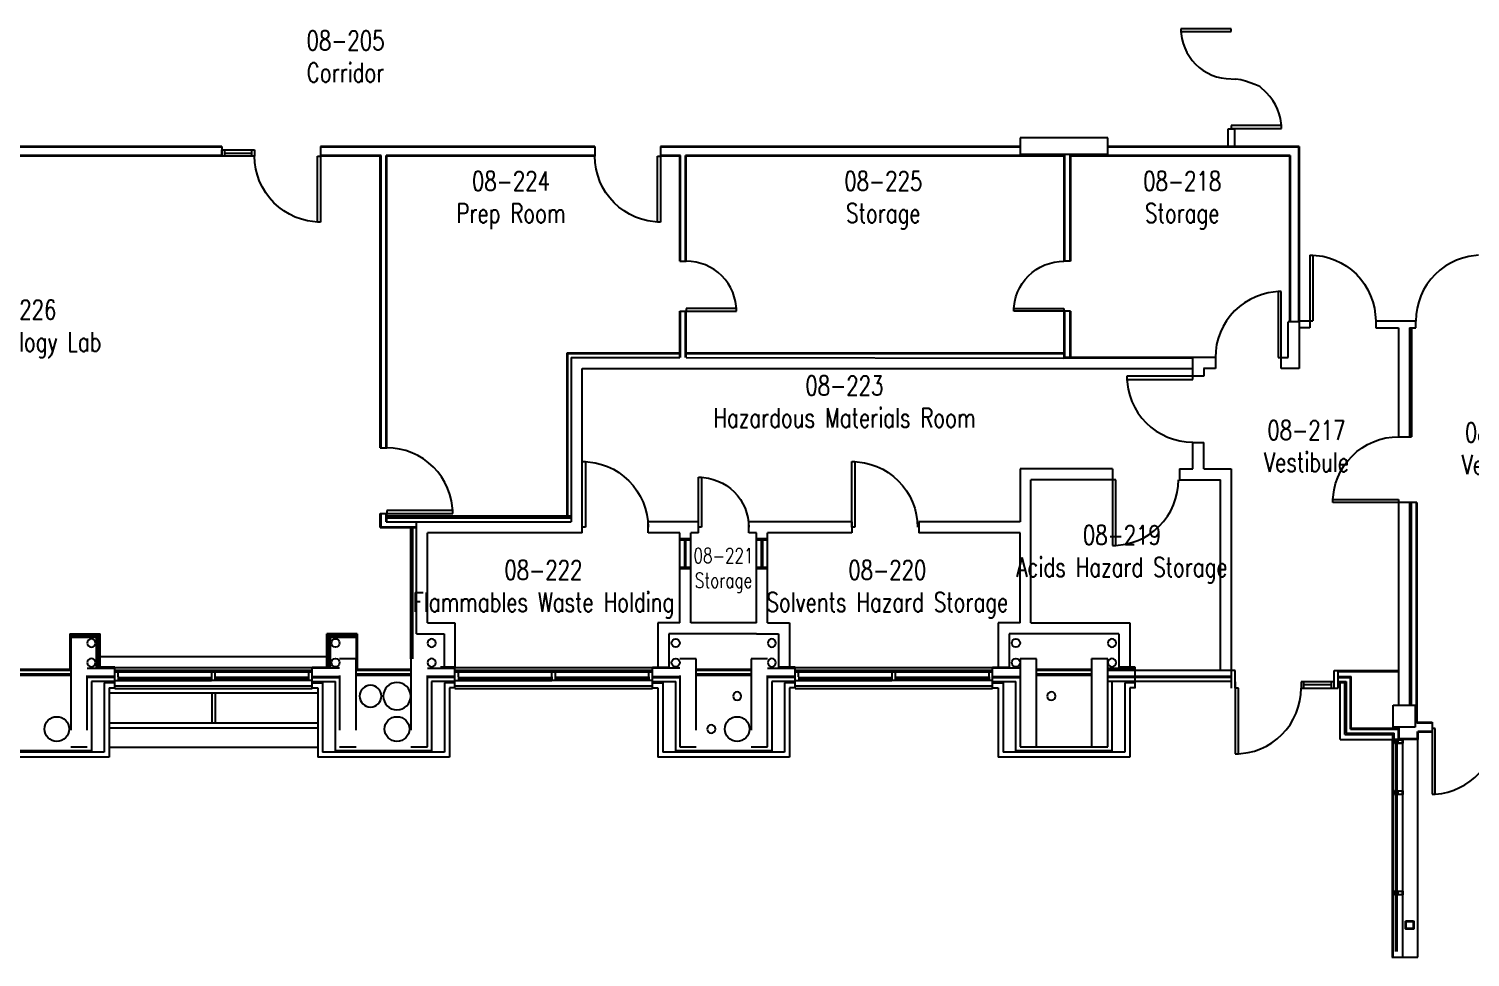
# Model space of a CAD drawing. Extents: x 11182 to 734459, y -1391328 to 152085.
# Drawn here: x 294183 to 320452, y -846650 to -829720 of the extents above; entities that cross this region are included whole.
import ezdxf
from ezdxf.enums import TextEntityAlignment as Align

# ---------------------------------------------------------------- set-up
doc = ezdxf.new("R2010")
doc.units = 0
doc.header["$LTSCALE"] = 500
doc.header["$MEASUREMENT"] = 0
doc.layers.get('0').update_dxf_attribs({"linetype": 'CONTINUOUS'})
for name, color, linetype in [('0_room_data', 7, 'CONTINUOUS'), ('1_Wall_Exist', 251, 'CONTINUOUS'), ('3_Text', 7, 'CONTINUOUS')]:
    doc.layers.add(name, color=color, linetype=linetype)
doc.styles.add('1_200', font='simplex.shx', dxfattribs={"width": 0.75, "height": 460})

# ---------------------------------------------------------------- blocks, each defined once
blk = doc.blocks.new('room_data')
at = {"layer": '3_Text', "style": '1_200', "width": 0.75}
for tag, p in [('ROOMNUM', (0, 0)), ('ROOMUSE', (0, -575))]:
    blk.add_attdef(tag, text='', height=345, dxfattribs=at).set_placement(p, align=Align.MIDDLE_CENTER)
blk = doc.blocks.new('WIN-MULLION')
at = {"color": 0, "linetype": 'Continuous'}
for p, q in [((0, 63.3), (0, 0)), ((96.2, 63.3), (0, 63.3)), ((0, 0), (96.2, 0)), ((2.5, 60.8), (88.6, 60.8)), ((2.5, 55.7), (2.5, 60.8)), ((5, 55.7), (2.5, 55.7)), ((2.5, 50.7), (5, 50.7)), ((2.5, 15.2), (2.5, 50.7)), ((5, 15.2), (2.5, 15.2)), ((2.5, 10.1), (5, 10.1)), ((2.5, 2.5), (2.5, 10.1)), ((88.6, 2.5), (2.5, 2.5)), ((5, 50.7), (5, 55.7)), ((5, 10.1), (5, 15.2)), ((88.6, 65.9), (101.3, 68.4)), ((88.6, 65.9), (88.6, 65.9)), ((91.2, 65.9), (88.6, 65.9)), ((88.6, 60.8), (88.6, 55.7)), ((88.6, 55.7), (91.2, 55.7)), ((88.6, 40.5), (88.6, 38)), ((91.2, 40.5), (88.6, 40.5)), ((88.6, 38), (93.7, 38)), ((88.6, 27.9), (88.6, 25.3)), ((93.7, 27.9), (88.6, 27.9)), ((88.6, 25.3), (91.2, 25.3)), ((88.6, 10.1), (88.6, 2.5)), ((91.2, 10.1), (88.6, 10.1)), ((91.2, 63.3), (93.7, 63.3)), ((91.2, 58.3), (91.2, 63.3)), ((93.7, 58.3), (91.2, 58.3)), ((91.2, 55.7), (91.2, 40.5)), ((91.2, 25.3), (91.2, 10.1)), ((91.2, 7.6), (93.7, 7.6)), ((91.2, 2.5), (91.2, 7.6)), ((91.2, 5.1), (93.7, 2.5)), ((91.2, 5.1), (91.2, 5.1)), ((96.2, 5.1), (91.2, 5.1)), ((93.7, 2.5), (91.2, 2.5)), ((93.7, 63.3), (93.7, 60.8)), ((93.7, 60.8), (96.2, 60.8)), ((93.7, 58.3), (93.7, 58.3)), ((96.2, 58.3), (93.7, 58.3)), ((93.7, 38), (93.7, 27.9)), ((93.7, 10.1), (96.2, 5.1)), ((96.2, 10.1), (93.7, 10.1)), ((93.7, 7.6), (96.2, 7.6)), ((93.7, 7.6), (93.7, 7.6)), ((93.7, 5.1), (93.7, 2.5)), ((96.2, 5.1), (93.7, 5.1)), ((93.7, 5.1), (93.7, 5.1)), ((93.7, 2.5), (93.7, 5.1)), ((96.2, 60.8), (96.2, 63.3)), ((96.2, 40.5), (96.2, 58.3)), ((101.3, 53.2), (96.2, 53.2)), ((96.2, 40.5), (96.2, 40.5)), ((96.2, 40.5), (96.2, 40.5)), ((126.6, 40.5), (96.2, 40.5)), ((96.2, 38), (96.2, 27.9)), ((98.8, 38), (96.2, 38)), ((96.2, 27.9), (98.8, 27.9)), ((96.2, 25.3), (126.6, 25.3)), ((96.2, 25.3), (96.2, 25.3)), ((96.2, 25.3), (96.2, 25.3)), ((96.2, 7.6), (96.2, 25.3)), ((96.2, 25.3), (96.2, 22.8)), ((96.2, 25.3), (96.2, 25.3)), ((96.2, 22.8), (96.2, 25.3)), ((96.2, 5.1), (96.2, 10.1)), ((101.3, 10.1), (96.2, 10.1)), ((96.2, 0), (96.2, 5.1)), ((98.8, 50.7), (126.6, 50.7)), ((98.8, 40.5), (98.8, 50.7)), ((108.9, 40.5), (98.8, 40.5)), ((98.8, 38), (98.8, 38)), ((111.4, 38), (98.8, 38)), ((98.8, 27.9), (111.4, 27.9)), ((98.8, 27.9), (98.8, 27.9)), ((98.8, 22.8), (98.8, 12.6)), ((98.8, 12.6), (126.6, 12.6)), ((101.3, 53.2), (101.3, 73.5)), ((108.9, 53.2), (101.3, 53.2)), ((101.3, 10.1), (101.3, -10.2)), ((108.9, 10.1), (101.3, 10.1)), ((106.4, 32.9), (111.4, 38)), ((111.4, 27.9), (106.4, 32.9)), ((108.9, 73.5), (108.9, 53.2)), ((121.6, 58.3), (108.9, 58.3)), ((108.9, 53.2), (119, 53.2)), ((108.9, 43.1), (108.9, 40.5)), ((116.5, 43.1), (108.9, 43.1)), ((108.9, 32.9), (116.5, 35.5)), ((108.9, 32.9), (108.9, 32.9)), ((116.5, 30.4), (108.9, 32.9)), ((108.9, 20.2), (108.9, 22.8)), ((116.5, 20.2), (108.9, 20.2)), ((108.9, 10.1), (119, 10.1)), ((108.9, -10.2), (108.9, 10.1)), ((121.6, 5), (108.9, 5)), ((116.5, 40.5), (116.5, 43.1)), ((126.6, 40.5), (116.5, 40.5)), ((116.5, 35.5), (126.6, 35.5)), ((126.6, 30.4), (116.5, 30.4)), ((116.5, 22.8), (116.5, 20.2)), ((119, 53.2), (121.6, 73.5)), ((126.6, 53.2), (119, 53.2)), ((119, 10.1), (121.6, -10.2)), ((126.6, 73.5), (126.6, 53.2)), ((139.3, 65.9), (126.6, 68.4)), ((126.6, 53.2), (131.7, 53.2)), ((126.6, 50.7), (126.6, 40.5)), ((126.6, 35.5), (126.6, 40.5)), ((126.6, 40.5), (126.6, 25.3)), ((134.2, 40.5), (126.6, 40.5)), ((126.6, 25.3), (126.6, 30.4)), ((126.6, 25.3), (131.7, 25.3)), ((126.6, -10.2), (126.6, 10.1)), ((139.3, 65.9), (131.7, 63.3)), ((131.7, 63.3), (131.7, 60.8)), ((131.7, 60.8), (134.2, 60.8)), ((131.7, 25.3), (134.2, 40.5)), ((131.7, 5.1), (131.7, 0)), ((134.2, 5.1), (131.7, 5.1)), ((131.7, 0), (139.3, 0)), ((134.2, 63.3), (136.8, 63.3)), ((134.2, 60.8), (134.2, 63.3)), ((134.2, 58.3), (134.2, 7.6)), ((134.2, 58.3), (134.2, 58.3)), ((134.2, 58.3), (134.2, 58.3)), ((136.8, 58.3), (134.2, 58.3)), ((134.2, 55.7), (139.3, 55.7)), ((134.2, 40.5), (134.2, 55.7)), ((136.8, 40.5), (134.2, 40.5)), ((134.2, 25.3), (136.8, 25.3)), ((134.2, 10.1), (134.2, 25.3)), ((139.3, 10.1), (134.2, 10.1)), ((134.2, 7.6), (134.2, 7.6)), ((134.2, 7.6), (136.8, 7.6)), ((134.2, 7.6), (134.2, 7.6)), ((134.2, 2.5), (134.2, 5.1)), ((136.8, 2.5), (134.2, 2.5)), ((136.8, 65.9), (139.3, 65.9)), ((136.8, 63.3), (136.8, 58.3)), ((136.8, 40.5), (136.8, 38)), ((136.8, 25.3), (136.8, 40.5)), ((136.8, 25.3), (136.8, 40.5)), ((141.8, 38), (136.8, 38)), ((136.8, 38), (136.8, 25.3)), ((136.8, 35.5), (141.8, 35.5)), ((136.8, 30.4), (141.8, 30.4)), ((136.8, 27.9), (141.8, 27.9)), ((136.8, 25.3), (136.8, 25.3)), ((136.8, 7.6), (136.8, 2.5)), ((136.8, 0), (139.3, 0)), ((139.3, 65.9), (139.3, 65.9)), ((139.3, 63.3), (139.3, 65.9)), ((139.3, 65.9), (152, 65.9)), ((139.3, 63.3), (139.3, 65.9)), ((139.3, 58.3), (141.8, 58.3)), ((139.3, 55.7), (139.3, 58.3)), ((139.3, 7.6), (139.3, 10.1)), ((141.8, 7.6), (139.3, 7.6)), ((139.3, 0), (139.3, 2.5)), ((139.3, 0), (139.3, 2.5)), ((139.3, 0), (139.3, 0)), ((152, 0), (139.3, 0)), ((146.9, 58.3), (141.8, 63.3)), ((141.8, 63.3), (141.8, 63.3)), ((152, 63.3), (141.8, 63.3)), ((141.8, 58.3), (146.9, 58.3)), ((141.8, 27.9), (141.8, 38)), ((146.9, 7.6), (141.8, 7.6)), ((141.8, 2.5), (146.9, 7.6)), ((141.8, 2.5), (152, 2.5)), ((141.8, 2.5), (141.8, 2.5)), ((146.9, 58.3), (146.9, 58.3)), ((146.9, 7.6), (146.9, 7.6)), ((152, 65.9), (152, 0)), ((152, 2.5), (152, 63.3)), ((88.6, -2.6), (101.3, -5.1)), ((139.3, -2.6), (126.6, -5.1))]:
    blk.add_line(p, q, dxfattribs=at)
at = {"color": 0, "linetype": 'Continuous', "extrusion": (0, 0, -1)}
for centre, radius, start, end in [((-140.6, 3.8), 1.84, 315, 227.29061), ((-140.6, 3.8), 1.84, 315, 227.29061), ((-140.6, 62.1), 1.7, 135, 42.70939), ((-140.6, 62.1), 1.7, 135, 42.70939)]:
    blk.add_arc(centre, radius, start, end, dxfattribs=at)

msp = doc.modelspace()

# ---------------------------------------------------------------- linework, layer by layer
at = {"layer": '1_Wall_Exist'}
for p, q in [((315181, -829720), (315180, -829771)), ((315180, -829771), (315198, -829899)), ((315180, -829771), (316095, -829771)), ((316095, -829720), (315181, -829720)), ((316095, -829771), (316095, -829720)), ((315198, -829899), (315220, -829986)), ((315220, -829986), (315250, -830070)), ((315250, -830070), (315289, -830152)), ((315289, -830152), (315335, -830228)), ((315335, -830228), (315388, -830300)), ((315388, -830300), (315448, -830366)), ((315448, -830366), (315515, -830427)), ((315515, -830427), (315587, -830480)), ((315587, -830480), (315664, -830526)), ((315664, -830526), (315745, -830565)), ((315745, -830565), (315830, -830595)), ((315830, -830595), (315917, -830616)), ((315917, -830616), (316006, -830629)), ((316006, -830629), (316184, -830639)), ((316273, -830652), (316184, -830639)), ((316360, -830674), (316273, -830652)), ((316529, -830734), (316360, -830674)), ((316616, -830775), (316529, -830734)), ((316743, -830890), (316616, -830775)), ((316803, -830957), (316743, -830890)), ((316856, -831029), (316803, -830957)), ((316903, -831105), (316856, -831029)), ((316941, -831186), (316903, -831105)), ((316971, -831271), (316941, -831186)), ((316993, -831358), (316971, -831271)), ((317011, -831486), (316993, -831358)), ((316156, -831553), (316033, -831553)), ((316033, -831553), (316033, -831866)), ((316096, -831486), (316096, -831536)), ((317011, -831486), (316096, -831486)), ((316096, -831536), (317011, -831536)), ((316156, -831553), (316156, -831866)), ((317011, -831536), (317011, -831486)), ((297698, -831866), (292748, -831866)), ((297698, -831879), (292748, -831879)), ((297698, -831866), (297698, -832044)), ((297698, -831930), (297748, -831930)), ((297698, -832044), (297698, -831930)), ((297748, -831930), (297748, -832044)), ((297748, -831930), (298248, -831930)), ((298248, -831930), (298298, -831930)), ((298248, -832044), (298248, -831930)), ((298298, -831930), (298298, -832044)), ((304498, -831866), (299498, -831866)), ((299498, -831866), (299498, -832044)), ((304498, -831879), (299498, -831879)), ((299498, -831930), (299498, -832044)), ((304498, -831866), (304498, -832044)), ((312248, -831866), (305698, -831866)), ((305698, -831866), (305698, -832044)), ((312248, -831879), (305698, -831879)), ((313848, -831709), (312248, -831709)), ((312248, -831709), (312248, -832009)), ((313848, -832009), (313848, -831709)), ((317335, -831866), (313848, -831866)), ((317322, -831879), (313848, -831879)), ((317322, -831879), (317322, -835066)), ((317335, -831866), (317335, -835913)), ((297698, -832044), (291503, -832044)), ((297698, -832031), (292748, -832031)), ((297748, -832044), (297698, -832044)), ((297748, -831987), (298248, -831987)), ((298248, -832044), (297748, -832044)), ((298298, -832044), (298248, -832044)), ((298305, -832161), (298298, -832044)), ((298322, -832278), (298305, -832161)), ((299442, -832044), (299498, -832044)), ((299442, -833244), (299442, -832044)), ((300602, -832031), (299498, -832031)), ((300589, -832044), (299498, -832044)), ((299498, -832044), (299498, -833244)), ((300589, -837359), (300589, -832044)), ((300602, -837359), (300602, -832031)), ((304498, -832031), (300694, -832031)), ((300694, -837359), (300694, -832031)), ((304498, -832044), (300707, -832044)), ((300707, -837359), (300707, -832044)), ((304505, -832161), (304498, -832044)), ((304522, -832278), (304505, -832161)), ((305642, -832044), (305698, -832044)), ((305642, -833244), (305642, -832044)), ((306061, -832031), (305698, -832031)), ((306048, -832044), (305698, -832044)), ((305698, -832044), (305698, -833244)), ((306048, -833957), (306048, -832044)), ((306061, -833957), (306061, -832031)), ((313048, -832031), (306153, -832031)), ((306153, -833957), (306153, -832031)), ((313048, -832044), (306166, -832044)), ((306166, -833957), (306166, -832044)), ((312248, -832009), (313848, -832009)), ((313048, -832009), (313048, -833957)), ((313061, -832009), (313061, -833957)), ((313153, -832009), (313153, -833957)), ((313166, -832009), (313166, -833957)), ((317170, -832031), (313166, -832031)), ((317157, -832044), (313166, -832044)), ((317157, -832044), (317157, -835066)), ((317170, -832031), (317170, -835066)), ((298351, -832392), (298322, -832278)), ((298390, -832503), (298351, -832392)), ((304551, -832392), (304522, -832278)), ((304590, -832503), (304551, -832392)), ((298441, -832610), (298390, -832503)), ((298501, -832711), (298441, -832610)), ((298571, -832805), (298501, -832711)), ((304641, -832610), (304590, -832503)), ((304701, -832711), (304641, -832610)), ((304771, -832805), (304701, -832711)), ((298650, -832893), (298571, -832805)), ((298738, -832972), (298650, -832893)), ((298832, -833042), (298738, -832972)), ((304850, -832893), (304771, -832805)), ((304938, -832972), (304850, -832893)), ((305032, -833042), (304938, -832972)), ((298932, -833102), (298832, -833042)), ((299039, -833153), (298932, -833102)), ((299150, -833192), (299039, -833153)), ((299264, -833221), (299150, -833192)), ((299442, -833244), (299264, -833221)), ((299498, -833244), (299442, -833244)), ((305132, -833102), (305032, -833042)), ((305239, -833153), (305132, -833102)), ((305350, -833192), (305239, -833153)), ((305464, -833221), (305350, -833192)), ((305642, -833244), (305464, -833221)), ((305698, -833244), (305642, -833244)), ((306048, -833957), (306166, -833957)), ((306256, -833962), (306166, -833957)), ((306345, -833975), (306256, -833962)), ((306432, -833997), (306345, -833975)), ((306516, -834027), (306432, -833997)), ((306597, -834066), (306516, -834027)), ((312617, -834066), (312699, -834027)), ((312699, -834027), (312783, -833997)), ((312783, -833997), (312870, -833975)), ((312870, -833975), (312959, -833962)), ((312959, -833962), (313048, -833957)), ((313166, -833957), (313048, -833957)), ((317530, -833846), (317530, -835173)), ((317530, -833846), (317586, -833846)), ((317586, -833846), (317764, -833869)), ((317586, -833846), (317586, -835046)), ((317764, -833869), (317878, -833898)), ((317878, -833898), (317989, -833937)), ((317989, -833937), (318096, -833988)), ((318096, -833988), (318196, -834048)), ((318196, -834048), (318291, -834118)), ((306674, -834112), (306597, -834066)), ((306746, -834165), (306674, -834112)), ((306813, -834225), (306746, -834165)), ((306873, -834292), (306813, -834225)), ((306926, -834364), (306873, -834292)), ((312288, -834364), (312342, -834292)), ((312342, -834292), (312402, -834225)), ((312402, -834225), (312469, -834165)), ((312469, -834165), (312541, -834112)), ((312541, -834112), (312617, -834066)), ((318291, -834118), (318378, -834197)), ((318378, -834197), (318457, -834285)), ((318457, -834285), (318527, -834379)), ((306973, -834440), (306926, -834364)), ((307011, -834521), (306973, -834440)), ((307041, -834606), (307011, -834521)), ((312174, -834606), (312204, -834521)), ((312204, -834521), (312242, -834440)), ((312242, -834440), (312288, -834364)), ((316659, -834565), (316548, -834605)), ((316773, -834536), (316659, -834565)), ((316951, -834513), (316773, -834536)), ((317008, -834513), (316951, -834513)), ((316951, -834513), (316951, -835713)), ((317008, -835713), (317008, -834513)), ((318527, -834379), (318588, -834480)), ((318588, -834480), (318638, -834587)), ((306166, -834821), (306166, -834871)), ((307081, -834821), (306166, -834821)), ((307063, -834693), (307041, -834606)), ((307081, -834821), (307063, -834693)), ((307081, -834871), (307081, -834821)), ((312134, -834821), (312152, -834693)), ((312134, -834871), (312134, -834821)), ((312134, -834821), (313048, -834821)), ((312152, -834693), (312174, -834606)), ((313048, -834821), (313048, -834871)), ((316247, -834785), (316159, -834864)), ((316341, -834715), (316247, -834785)), ((316441, -834655), (316341, -834715)), ((316548, -834605), (316441, -834655)), ((318638, -834587), (318678, -834698)), ((318678, -834698), (318706, -834812)), ((318706, -834812), (318723, -834929)), ((306048, -835713), (306048, -834871)), ((306048, -834871), (306166, -834871)), ((306061, -835713), (306061, -834871)), ((306153, -835713), (306153, -834871)), ((306166, -835713), (306166, -834871)), ((306166, -834871), (307081, -834871)), ((313048, -834871), (312134, -834871)), ((313048, -834871), (313048, -835726)), ((313166, -834871), (313048, -834871)), ((313061, -834871), (313061, -835713)), ((313153, -834871), (313153, -835713)), ((313166, -834871), (313166, -835713)), ((316010, -835046), (315950, -835147)), ((316080, -834952), (316010, -835046)), ((316159, -834864), (316080, -834952)), ((317135, -835713), (317135, -835066)), ((317335, -835066), (317135, -835066)), ((317135, -835066), (317135, -835066)), ((317335, -835046), (317586, -835046)), ((318723, -834929), (318730, -835046)), ((319462, -835049), (318733, -835049)), ((318733, -835049), (318733, -835176)), ((319462, -835176), (319462, -835049)), ((315899, -835254), (315860, -835365)), ((315950, -835147), (315899, -835254)), ((317530, -835173), (317335, -835173)), ((318733, -835176), (319148, -835176)), ((319148, -835176), (319148, -837159)), ((319348, -835176), (319462, -835176)), ((319348, -835176), (319348, -837159)), ((319386, -835176), (319386, -837159)), ((315814, -835596), (315808, -835713)), ((315831, -835479), (315814, -835596)), ((315860, -835365), (315831, -835479)), ((303988, -835636), (303988, -838609)), ((306048, -835636), (303988, -835636)), ((304001, -835649), (304001, -838609)), ((306048, -835649), (304001, -835649)), ((304065, -835713), (304065, -838711)), ((304065, -835713), (306048, -835713)), ((313048, -835636), (306166, -835636)), ((313048, -835649), (306166, -835649)), ((306166, -835713), (313048, -835726)), ((315396, -835726), (313048, -835726)), ((315808, -835713), (313061, -835713)), ((315396, -836114), (315396, -835713)), ((315808, -835713), (315808, -835913)), ((316951, -835713), (317135, -835713)), ((317008, -835913), (317008, -835711)), ((304270, -838911), (304270, -835913)), ((304270, -835913), (315396, -835913)), ((314195, -836057), (314195, -836114)), ((315596, -836057), (314195, -836057)), ((314195, -836114), (314219, -836292)), ((314195, -836114), (315396, -836114)), ((315808, -835913), (315594, -835913)), ((315596, -835913), (315596, -836057)), ((317335, -835913), (317008, -835913)), ((314219, -836292), (314247, -836406)), ((314247, -836406), (314287, -836517)), ((314287, -836517), (314338, -836624)), ((314338, -836624), (314398, -836724)), ((314398, -836724), (314468, -836818)), ((314468, -836818), (314547, -836906)), ((314547, -836906), (314635, -836985)), ((314635, -836985), (314729, -837055)), ((314729, -837055), (314830, -837115)), ((314830, -837115), (314937, -837166)), ((314937, -837166), (315048, -837205)), ((318800, -837211), (318915, -837182)), ((318915, -837182), (319031, -837165)), ((319031, -837165), (319148, -837159)), ((319148, -837159), (319386, -837159)), ((319348, -837150), (319339, -837159)), ((300589, -837359), (300707, -837359)), ((300825, -837365), (300707, -837359)), ((300941, -837383), (300825, -837365)), ((301055, -837411), (300941, -837383)), ((301166, -837451), (301055, -837411)), ((301273, -837501), (301166, -837451)), ((315048, -837205), (315162, -837234)), ((315162, -837234), (315278, -837251)), ((315278, -837251), (315396, -837257)), ((315396, -837742), (315396, -837264)), ((315396, -837264), (315596, -837264)), ((315596, -837742), (315596, -837264)), ((318300, -837511), (318387, -837431)), ((318387, -837431), (318482, -837362)), ((318482, -837362), (318583, -837301)), ((318583, -837301), (318690, -837251)), ((318690, -837251), (318800, -837211)), ((301374, -837562), (301273, -837501)), ((301469, -837632), (301374, -837562)), ((301556, -837711), (301469, -837632)), ((301635, -837798), (301556, -837711)), ((304270, -837611), (304326, -837611)), ((304270, -838811), (304270, -837611)), ((304326, -837611), (304504, -837634)), ((304326, -837611), (304326, -838811)), ((304504, -837634), (304618, -837663)), ((304618, -837663), (304729, -837703)), ((304729, -837703), (304836, -837753)), ((309180, -837611), (309237, -837611)), ((309180, -838811), (309180, -837611)), ((309237, -837611), (309415, -837634)), ((309237, -837611), (309237, -838811)), ((309415, -837634), (309529, -837663)), ((309529, -837663), (309640, -837703)), ((309640, -837703), (309747, -837753)), ((318090, -837793), (318151, -837692)), ((318151, -837692), (318221, -837598)), ((318221, -837598), (318300, -837511)), ((301705, -837893), (301635, -837798)), ((301766, -837993), (301705, -837893)), ((304836, -837753), (304936, -837813)), ((304936, -837813), (305030, -837883)), ((305030, -837883), (305118, -837962)), ((305118, -837962), (305197, -838050)), ((306391, -837897), (306442, -837897)), ((306391, -838811), (306391, -837897)), ((306442, -837897), (306570, -837914)), ((306442, -837897), (306442, -838811)), ((306570, -837914), (306657, -837936)), ((306657, -837936), (306741, -837967)), ((306741, -837967), (306823, -838005)), ((309747, -837753), (309847, -837813)), ((309847, -837813), (309941, -837883)), ((309941, -837883), (310029, -837962)), ((310029, -837962), (310108, -838050)), ((313936, -837742), (312248, -837742)), ((312248, -837742), (312248, -838711)), ((312448, -840551), (312448, -837942)), ((313993, -837942), (312448, -837942)), ((313936, -837742), (313936, -839142)), ((313993, -839142), (313993, -837942)), ((315130, -838059), (315136, -837942)), ((315156, -837742), (315155, -837942)), ((315156, -837742), (315396, -837742)), ((315156, -837942), (315896, -837942)), ((315597, -837742), (316096, -837742)), ((315896, -837942), (315896, -841423)), ((315896, -837946), (315900, -837942)), ((316096, -837742), (316096, -841747)), ((318000, -838010), (318040, -837900)), ((318040, -837900), (318090, -837793)), ((301816, -838100), (301766, -837993)), ((301856, -838211), (301816, -838100)), ((301884, -838325), (301856, -838211)), ((305197, -838050), (305267, -838144)), ((305267, -838144), (305327, -838245)), ((305327, -838245), (305378, -838352)), ((306823, -838005), (306899, -838051)), ((306899, -838051), (306971, -838104)), ((306971, -838104), (307037, -838164)), ((307037, -838164), (307098, -838231)), ((307098, -838231), (307151, -838303)), ((310108, -838050), (310178, -838144)), ((310178, -838144), (310238, -838245)), ((310238, -838245), (310289, -838352)), ((315084, -838290), (315113, -838176)), ((315113, -838176), (315130, -838059)), ((317948, -838302), (317972, -838125)), ((317972, -838125), (318000, -838010)), ((300707, -838502), (300707, -838559)), ((301908, -838502), (300707, -838502)), ((301908, -838502), (301884, -838325)), ((301908, -838559), (301908, -838502)), ((305378, -838352), (305418, -838463)), ((305418, -838463), (305446, -838577)), ((307151, -838303), (307197, -838380)), ((307197, -838380), (307236, -838461)), ((307236, -838461), (307266, -838546)), ((310289, -838352), (310328, -838463)), ((310328, -838463), (310357, -838577)), ((314934, -838609), (314994, -838508)), ((314994, -838508), (315045, -838401)), ((315045, -838401), (315084, -838290)), ((317948, -838359), (317948, -838302)), ((317948, -838302), (319148, -838302)), ((319483, -838359), (317948, -838359)), ((319148, -838302), (319148, -842053)), ((319149, -838359), (319148, -838360)), ((319348, -838359), (319348, -842053)), ((319378, -838359), (319378, -842053)), ((319470, -838359), (319470, -842381)), ((319483, -838359), (319483, -842381)), ((300589, -838816), (300589, -838559)), ((300589, -838559), (300707, -838559)), ((300602, -838803), (300602, -838559)), ((300694, -838711), (300694, -838559)), ((300694, -838711), (304065, -838711)), ((300707, -838711), (300707, -838559)), ((300707, -838559), (301908, -838559)), ((304065, -838609), (300707, -838609)), ((304065, -838622), (300707, -838622)), ((304065, -838647), (300707, -838647)), ((301248, -840751), (301248, -838711)), ((305446, -838577), (305463, -838694)), ((305463, -838694), (305470, -838811)), ((305470, -838911), (305470, -838711)), ((306391, -838711), (305470, -838711)), ((306391, -838911), (306391, -838711)), ((307266, -838546), (307287, -838633)), ((307287, -838633), (307300, -838722)), ((307300, -838722), (307305, -838811)), ((307306, -838911), (307306, -838711)), ((309181, -838711), (307306, -838711)), ((309180, -838711), (309181, -838911)), ((310357, -838577), (310374, -838694)), ((310374, -838694), (310380, -838811)), ((310406, -838711), (310406, -838911)), ((312248, -838711), (310406, -838711)), ((314785, -838790), (314864, -838703)), ((314864, -838703), (314934, -838609)), ((300589, -838816), (301248, -838816)), ((300602, -838803), (301248, -838803)), ((301146, -841211), (301146, -838816)), ((301159, -841211), (301159, -838816)), ((301184, -841211), (301184, -838816)), ((304270, -838911), (301448, -838911)), ((301448, -840551), (301448, -838911)), ((304326, -838811), (304270, -838811)), ((306048, -838911), (305470, -838911)), ((306048, -840551), (306048, -838911)), ((306248, -839019), (306048, -839019)), ((306248, -840551), (306248, -838911)), ((306391, -838911), (306248, -838911)), ((306442, -838811), (306391, -838811)), ((307448, -838911), (307306, -838911)), ((307448, -840551), (307448, -838911)), ((307648, -839019), (307448, -839019)), ((307648, -840551), (307648, -838911)), ((309181, -838911), (307648, -838911)), ((309237, -838811), (309180, -838811)), ((312248, -838911), (310406, -838911)), ((312248, -840551), (312248, -838911)), ((314396, -839050), (314503, -839000)), ((314503, -839000), (314603, -838939)), ((314603, -838939), (314697, -838870)), ((314697, -838870), (314785, -838790)), ((306248, -839044), (306048, -839044)), ((306138, -839544), (306138, -839044)), ((306158, -839106), (306138, -839106)), ((306158, -839169), (306138, -839169)), ((306158, -839231), (306138, -839231)), ((306158, -839294), (306138, -839294)), ((306148, -839544), (306148, -839044)), ((306158, -839544), (306158, -839044)), ((307648, -839044), (307448, -839044)), ((307538, -839544), (307538, -839044)), ((307558, -839106), (307538, -839106)), ((307558, -839169), (307538, -839169)), ((307558, -839231), (307538, -839231)), ((307558, -839294), (307538, -839294)), ((307548, -839544), (307548, -839044)), ((307558, -839544), (307558, -839044)), ((313936, -839142), (313993, -839142)), ((313993, -839142), (314171, -839119)), ((314171, -839119), (314285, -839090)), ((314285, -839090), (314396, -839050)), ((306248, -839544), (306048, -839544)), ((306158, -839356), (306138, -839356)), ((306158, -839419), (306138, -839419)), ((306158, -839481), (306138, -839481)), ((307648, -839544), (307448, -839544)), ((307558, -839356), (307538, -839356)), ((307558, -839419), (307538, -839419)), ((307558, -839481), (307538, -839481)), ((306248, -839569), (306048, -839569)), ((307648, -839569), (307448, -839569)), ((301448, -840551), (301950, -840551)), ((301950, -840551), (301950, -841363)), ((306048, -840551), (305648, -840551)), ((305648, -840551), (305648, -841363)), ((307448, -840551), (306248, -840551)), ((307648, -840551), (308048, -840551)), ((308048, -840551), (308048, -841363)), ((312248, -840551), (311848, -840551)), ((311848, -840551), (311848, -841363)), ((312448, -840551), (314248, -840551)), ((314248, -840551), (314248, -841363)), ((294930, -840751), (294930, -841406)), ((294930, -840751), (295481, -840751)), ((294949, -840770), (294949, -841406)), ((294949, -840770), (295462, -840770)), ((294949, -840793), (294949, -840770)), ((294990, -840770), (294949, -840770)), ((294958, -840793), (294949, -840793)), ((294949, -840815), (295440, -840815)), ((294951, -840790), (294951, -840773)), ((294987, -840773), (294951, -840773)), ((294955, -840790), (294951, -840790)), ((294955, -840785), (294955, -840790)), ((294958, -840785), (294955, -840785)), ((294958, -840785), (294958, -840793)), ((294958, -840793), (295440, -840793)), ((294980, -840785), (294980, -840793)), ((294983, -840785), (294980, -840785)), ((294980, -840793), (294990, -840793)), ((294983, -840785), (294983, -840790)), ((294983, -840790), (294987, -840790)), ((294987, -840790), (294987, -840773)), ((294990, -840793), (294990, -840770)), ((295418, -841379), (295418, -840793)), ((295421, -840793), (295421, -840770)), ((295462, -840770), (295421, -840770)), ((295430, -840793), (295421, -840793)), ((295423, -840790), (295423, -840773)), ((295459, -840773), (295423, -840773)), ((295427, -840790), (295423, -840790)), ((295427, -840785), (295427, -840790)), ((295430, -840785), (295427, -840785)), ((295430, -840785), (295430, -840793)), ((295440, -841379), (295440, -840793)), ((295440, -840793), (295462, -840793)), ((295440, -840802), (295440, -840793)), ((295447, -840802), (295440, -840802)), ((295440, -840824), (295440, -840834)), ((295447, -840824), (295440, -840824)), ((295440, -840834), (295462, -840834)), ((295442, -840799), (295442, -840795)), ((295442, -840795), (295459, -840795)), ((295447, -840799), (295442, -840799)), ((295442, -840827), (295442, -840831)), ((295447, -840827), (295442, -840827)), ((295442, -840831), (295459, -840831)), ((295447, -840802), (295447, -840799)), ((295447, -840827), (295447, -840824)), ((295452, -840785), (295452, -840793)), ((295455, -840785), (295452, -840785)), ((295455, -840785), (295455, -840790)), ((295455, -840790), (295459, -840790)), ((295459, -840790), (295459, -840773)), ((295459, -840831), (295459, -840795)), ((295462, -841379), (295462, -840770)), ((295462, -840834), (295462, -840770)), ((295481, -841379), (295481, -840751)), ((300168, -840751), (299616, -840751)), ((299616, -841379), (299616, -840751)), ((300149, -840770), (299635, -840770)), ((299635, -841379), (299635, -840770)), ((299635, -840834), (299635, -840770)), ((299677, -840770), (299635, -840770)), ((299657, -840793), (299635, -840793)), ((299635, -840815), (300149, -840815)), ((299657, -840834), (299635, -840834)), ((299674, -840773), (299638, -840773)), ((299638, -840790), (299638, -840773)), ((299642, -840790), (299638, -840790)), ((299638, -840831), (299638, -840795)), ((299655, -840795), (299638, -840795)), ((299655, -840831), (299638, -840831)), ((299642, -840785), (299642, -840790)), ((299645, -840785), (299642, -840785)), ((299645, -840785), (299645, -840793)), ((299645, -840793), (300139, -840793)), ((299650, -840799), (299655, -840799)), ((299650, -840802), (299650, -840799)), ((299650, -840802), (299657, -840802)), ((299650, -840827), (299650, -840824)), ((299650, -840824), (299657, -840824)), ((299650, -840827), (299655, -840827)), ((299655, -840799), (299655, -840795)), ((299655, -840827), (299655, -840831)), ((299657, -841379), (299657, -840793)), ((299657, -840802), (299657, -840793)), ((299657, -840824), (299657, -840834)), ((299667, -840785), (299667, -840793)), ((299670, -840785), (299667, -840785)), ((299667, -840793), (299677, -840793)), ((299670, -840785), (299670, -840790)), ((299670, -840790), (299674, -840790)), ((299674, -840790), (299674, -840773)), ((299677, -840793), (299677, -840770)), ((299679, -841379), (299679, -840793)), ((300149, -840770), (300107, -840770)), ((300107, -840793), (300107, -840770)), ((300117, -840793), (300107, -840793)), ((300146, -840773), (300110, -840773)), ((300110, -840790), (300110, -840773)), ((300114, -840790), (300110, -840790)), ((300114, -840785), (300114, -840790)), ((300117, -840785), (300114, -840785)), ((300117, -840785), (300117, -840793)), ((300139, -840785), (300139, -840793)), ((300142, -840785), (300139, -840785)), ((300139, -840793), (300149, -840793)), ((300142, -840785), (300142, -840790)), ((300142, -840790), (300146, -840790)), ((300146, -840790), (300146, -840773)), ((300149, -840770), (300149, -841406)), ((300149, -840793), (300149, -840770)), ((300168, -840751), (300168, -841406)), ((301248, -840751), (301750, -840751)), ((301750, -840751), (301750, -841363)), ((305848, -840751), (305848, -841363)), ((306248, -840751), (305848, -840751)), ((307448, -840751), (306248, -840751)), ((307448, -840751), (307848, -840751)), ((307848, -840751), (307848, -841363)), ((312048, -840751), (312048, -841363)), ((314048, -840751), (312048, -840751)), ((314048, -840751), (314048, -841363)), ((294948, -841211), (294948, -842511)), ((295248, -841379), (295748, -841379)), ((295440, -841338), (295462, -841338)), ((295440, -841347), (295440, -841338)), ((295447, -841347), (295440, -841347)), ((295447, -841369), (295440, -841369)), ((295440, -841369), (295440, -841379)), ((295440, -841379), (295462, -841379)), ((295442, -841340), (295459, -841340)), ((295442, -841345), (295442, -841340)), ((295447, -841345), (295442, -841345)), ((295447, -841372), (295442, -841372)), ((295442, -841372), (295442, -841376)), ((295442, -841376), (295459, -841376)), ((295447, -841347), (295447, -841345)), ((295447, -841372), (295447, -841369)), ((295459, -841376), (295459, -841340)), ((295462, -841379), (295462, -841338)), ((295481, -841168), (299616, -841168)), ((295748, -841363), (295481, -841363)), ((295748, -841747), (295748, -841363)), ((295748, -841365), (299348, -841365)), ((299348, -841747), (299348, -841363)), ((299616, -841366), (299348, -841366)), ((299848, -841379), (299348, -841379)), ((299657, -841338), (299635, -841338)), ((299635, -841379), (299635, -841338)), ((299657, -841379), (299635, -841379)), ((299638, -841376), (299638, -841340)), ((299655, -841340), (299638, -841340)), ((299655, -841376), (299638, -841376)), ((299650, -841347), (299650, -841345)), ((299650, -841345), (299655, -841345)), ((299650, -841347), (299657, -841347)), ((299650, -841369), (299657, -841369)), ((299650, -841372), (299650, -841369)), ((299650, -841372), (299655, -841372)), ((299655, -841345), (299655, -841340)), ((299655, -841372), (299655, -841376)), ((299657, -841347), (299657, -841338)), ((299657, -841369), (299657, -841379)), ((300148, -841211), (299848, -841211)), ((300148, -842511), (300148, -841211)), ((301148, -841211), (301148, -842511)), ((301448, -841379), (301948, -841379)), ((301948, -841363), (301686, -841363)), ((301948, -841747), (301948, -841363)), ((301948, -841365), (305548, -841365)), ((305548, -841747), (305548, -841363)), ((305835, -841366), (305548, -841366)), ((306048, -841379), (305548, -841379)), ((306348, -841211), (306048, -841211)), ((306348, -842511), (306348, -841211)), ((307348, -841211), (307348, -842511)), ((307648, -841211), (307348, -841211)), ((307648, -841379), (308148, -841379)), ((308148, -841363), (307858, -841363)), ((308148, -841747), (308148, -841363)), ((308148, -841365), (311748, -841365)), ((311748, -841747), (311748, -841363)), ((312035, -841366), (311748, -841366)), ((312248, -841379), (311748, -841379)), ((312248, -841211), (312248, -842811)), ((312548, -841211), (312248, -841211)), ((312548, -842811), (312548, -841211)), ((313548, -841211), (313548, -842811)), ((313848, -841211), (313548, -841211)), ((313548, -841213), (313551, -841211)), ((313848, -842811), (313848, -841211)), ((313848, -841379), (314348, -841379)), ((314348, -841363), (314058, -841363)), ((314348, -841747), (314348, -841363)), ((294948, -841406), (293948, -841406)), ((294948, -841422), (293948, -841422)), ((294948, -841486), (293948, -841486)), ((294948, -841511), (293948, -841511)), ((295248, -842511), (295248, -841511)), ((295732, -841531), (295248, -841531)), ((295732, -841547), (295248, -841547)), ((295323, -841622), (295323, -842886)), ((295732, -841622), (295323, -841622)), ((295558, -841647), (295558, -842911)), ((295748, -841647), (295558, -841647)), ((299348, -841423), (295748, -841423)), ((297517, -841450), (295748, -841450)), ((295748, -841602), (297514, -841602)), ((295812, -841538), (295812, -841450)), ((295812, -841538), (295814, -841538)), ((295812, -841551), (297514, -841551)), ((295812, -841576), (297514, -841576)), ((295814, -841538), (295814, -841602)), ((295814, -841538), (295817, -841551)), ((295817, -841576), (295814, -841589)), ((297514, -841538), (297512, -841551)), ((297512, -841576), (297514, -841589)), ((297514, -841538), (297514, -841602)), ((297517, -841538), (297514, -841538)), ((299348, -841602), (297514, -841602)), ((299348, -841450), (297517, -841450)), ((297517, -841538), (297517, -841450)), ((297580, -841602), (297580, -841450)), ((299283, -841551), (297580, -841551)), ((299283, -841576), (297580, -841576)), ((299283, -841538), (299280, -841551)), ((299280, -841576), (299283, -841589)), ((299283, -841538), (299283, -841602)), ((299285, -841538), (299283, -841538)), ((299285, -841538), (299285, -841450)), ((299348, -841531), (299848, -841531)), ((299348, -841547), (299848, -841547)), ((299348, -841622), (299773, -841622)), ((299348, -841647), (299538, -841647)), ((299538, -841647), (299538, -842911)), ((299773, -842886), (299773, -841622)), ((299848, -841511), (299848, -842511)), ((301148, -841406), (300148, -841406)), ((301148, -841422), (300148, -841422)), ((301148, -841486), (300148, -841486)), ((301148, -841511), (300148, -841511)), ((301448, -842811), (301448, -841511)), ((301932, -841531), (301448, -841531)), ((301932, -841547), (301448, -841547)), ((301523, -841622), (301523, -842886)), ((301932, -841622), (301523, -841622)), ((301758, -841647), (301758, -842911)), ((301948, -841647), (301758, -841647)), ((305548, -841423), (301948, -841423)), ((303717, -841450), (301948, -841450)), ((301948, -841602), (303714, -841602)), ((302012, -841538), (302012, -841450)), ((302012, -841538), (302014, -841538)), ((302012, -841551), (303714, -841551)), ((302012, -841576), (303714, -841576)), ((302014, -841538), (302014, -841602)), ((302014, -841538), (302017, -841551)), ((302017, -841576), (302014, -841589)), ((303714, -841538), (303712, -841551)), ((303712, -841576), (303714, -841589)), ((303714, -841538), (303714, -841602)), ((303717, -841538), (303714, -841538)), ((305548, -841602), (303714, -841602)), ((305548, -841450), (303717, -841450)), ((303717, -841538), (303717, -841450)), ((303780, -841602), (303780, -841450)), ((305483, -841551), (303780, -841551)), ((305483, -841576), (303780, -841576)), ((305483, -841538), (305480, -841551)), ((305480, -841576), (305483, -841589)), ((305483, -841538), (305483, -841602)), ((305485, -841538), (305483, -841538)), ((305485, -841538), (305485, -841450)), ((305548, -841531), (306048, -841531)), ((305548, -841547), (306048, -841547)), ((305548, -841622), (305973, -841622)), ((305548, -841647), (305738, -841647)), ((305738, -841647), (305738, -842911)), ((305973, -842886), (305973, -841622)), ((306048, -841511), (306048, -842811)), ((307348, -841406), (306348, -841406)), ((307348, -841422), (306348, -841422)), ((307348, -841486), (306348, -841486)), ((307348, -841511), (306348, -841511)), ((307648, -842811), (307648, -841511)), ((308132, -841531), (307648, -841531)), ((308132, -841547), (307648, -841547)), ((307723, -841622), (307723, -842886)), ((308132, -841622), (307723, -841622)), ((307958, -841647), (307958, -842911)), ((308148, -841647), (307958, -841647)), ((311748, -841423), (308148, -841423)), ((309917, -841450), (308148, -841450)), ((308148, -841602), (309914, -841602)), ((308212, -841538), (308212, -841450)), ((308212, -841538), (308214, -841538)), ((308212, -841551), (309914, -841551)), ((308212, -841576), (309914, -841576)), ((308214, -841538), (308214, -841602)), ((308214, -841538), (308217, -841551)), ((308217, -841576), (308214, -841589)), ((309914, -841538), (309912, -841551)), ((309912, -841576), (309914, -841589)), ((309914, -841538), (309914, -841602)), ((309917, -841538), (309914, -841538)), ((311748, -841602), (309914, -841602)), ((311748, -841450), (309917, -841450)), ((309917, -841538), (309917, -841450)), ((309980, -841602), (309980, -841450)), ((311683, -841551), (309980, -841551)), ((311683, -841576), (309980, -841576)), ((311683, -841538), (311680, -841551)), ((311680, -841576), (311683, -841589)), ((311683, -841538), (311683, -841602)), ((311685, -841538), (311683, -841538)), ((311685, -841538), (311685, -841450)), ((311748, -841531), (312248, -841531)), ((311748, -841547), (312248, -841547)), ((311748, -841622), (312173, -841622)), ((311748, -841647), (311938, -841647)), ((311938, -841647), (311938, -842911)), ((312173, -842886), (312173, -841622)), ((313548, -841406), (312548, -841406)), ((313548, -841422), (312548, -841422)), ((313548, -841486), (312548, -841486)), ((313548, -841511), (312548, -841511)), ((316171, -841423), (313848, -841423)), ((316096, -841531), (313848, -841531)), ((314332, -841531), (313848, -841531)), ((316096, -841547), (313848, -841547)), ((314332, -841547), (313848, -841547)), ((316096, -841622), (313848, -841622)), ((313923, -841622), (313923, -842886)), ((314332, -841622), (313923, -841622)), ((314158, -841647), (314158, -842911)), ((314348, -841647), (314158, -841647)), ((316171, -841747), (316171, -841423)), ((316171, -841629), (316171, -842944)), ((317371, -841629), (317371, -841743)), ((317971, -841629), (317371, -841629)), ((317421, -841743), (317421, -841629)), ((317921, -841629), (317921, -841743)), ((317971, -841420), (319148, -841420)), ((317971, -841747), (317971, -841423)), ((317971, -841743), (317971, -841629)), ((318048, -841747), (318048, -841420)), ((318049, -841439), (319148, -841439)), ((318049, -841531), (318286, -841531)), ((318049, -841547), (318270, -841547)), ((318049, -841622), (318195, -841622)), ((318170, -841647), (318080, -841647)), ((318080, -842681), (318080, -841647)), ((318170, -842591), (318170, -841647)), ((318195, -841622), (318195, -842566)), ((318270, -842491), (318270, -841547)), ((318286, -842475), (318286, -841531)), ((295648, -841737), (295748, -841737)), ((295648, -841737), (295648, -843001)), ((295648, -841829), (299450, -841829)), ((295748, -841699), (299348, -841699)), ((295748, -841749), (299348, -841749)), ((297518, -841829), (297518, -842379)), ((297581, -841829), (297581, -842379)), ((299348, -841737), (299450, -841737)), ((299448, -841737), (299448, -843001)), ((299450, -841737), (299450, -842818)), ((301848, -841737), (301848, -843001)), ((301948, -841737), (301848, -841737)), ((301948, -841699), (305548, -841699)), ((301948, -841749), (305548, -841749)), ((305548, -841737), (305648, -841737)), ((305648, -841737), (305648, -843001)), ((308048, -841737), (308048, -843001)), ((308148, -841737), (308048, -841737)), ((308148, -841699), (311748, -841699)), ((308148, -841749), (311748, -841749)), ((311748, -841737), (311848, -841737)), ((311848, -841737), (311848, -843001)), ((314248, -841737), (314248, -843001)), ((314348, -841737), (314248, -841737)), ((316228, -841743), (316171, -841743)), ((316228, -842944), (316228, -841743)), ((317348, -841977), (317365, -841861)), ((317365, -841861), (317371, -841743)), ((317371, -841743), (317971, -841743)), ((317921, -841686), (317421, -841686)), ((317971, -841747), (318048, -841747)), ((317280, -842202), (317319, -842091)), ((317319, -842091), (317348, -841977)), ((319048, -842053), (319448, -842053)), ((319048, -842453), (319048, -842053)), ((319448, -842053), (319448, -842453)), ((295648, -842379), (299450, -842379)), ((317099, -842504), (317169, -842410)), ((317169, -842410), (317229, -842309)), ((317229, -842309), (317280, -842202)), ((319448, -842453), (319048, -842453)), ((319144, -842681), (319144, -842453)), ((319160, -842681), (319160, -842453)), ((319483, -842365), (319761, -842365)), ((319761, -842381), (319483, -842381)), ((319761, -842365), (319761, -843679)), ((295648, -842468), (299450, -842468)), ((316838, -842741), (316932, -842671)), ((316932, -842671), (317020, -842592)), ((317020, -842592), (317099, -842504)), ((318080, -842681), (319048, -842681)), ((318170, -842591), (319044, -842591)), ((318195, -842566), (319069, -842566)), ((318270, -842491), (319144, -842491)), ((318286, -842475), (319144, -842475)), ((319038, -846650), (319038, -842681)), ((319044, -842681), (319044, -842591)), ((319048, -846650), (319048, -842681)), ((319069, -842681), (319069, -842566)), ((319501, -842681), (319069, -842681)), ((319248, -842681), (319069, -842681)), ((319071, -842681), (319071, -842747)), ((319071, -842684), (319082, -842684)), ((319077, -842689), (319082, -842684)), ((319084, -842689), (319077, -842689)), ((319082, -842709), (319087, -842709)), ((319082, -842719), (319082, -842709)), ((319087, -842711), (319082, -842711)), ((319087, -842717), (319082, -842717)), ((319087, -842719), (319082, -842719)), ((319084, -842681), (319097, -842679)), ((319084, -842681), (319092, -842684)), ((319084, -842684), (319084, -842681)), ((319084, -842691), (319084, -842689)), ((319089, -842691), (319084, -842691)), ((319087, -842684), (319087, -842689)), ((319089, -842684), (319087, -842684)), ((319087, -842689), (319089, -842689)), ((319087, -842722), (319087, -842706)), ((319087, -842706), (319127, -842706)), ((319089, -842686), (319089, -842684)), ((319092, -842686), (319089, -842686)), ((319089, -842689), (319089, -842739)), ((319092, -842722), (319089, -842706)), ((319092, -842684), (319092, -842686)), ((319127, -842694), (319092, -842694)), ((319097, -842673), (319097, -842694)), ((319097, -846544), (319097, -842681)), ((319125, -842696), (319097, -842696)), ((319097, -842696), (319097, -842722)), ((319107, -842711), (319097, -842711)), ((319097, -842717), (319107, -842717)), ((319104, -842694), (319102, -842673)), ((319102, -846544), (319102, -842681)), ((319102, -842689), (319115, -842689)), ((319107, -842704), (319115, -842704)), ((319107, -842706), (319107, -842704)), ((319115, -842714), (319107, -842711)), ((319107, -842717), (319115, -842714)), ((319112, -842709), (319127, -842709)), ((319117, -842714), (319112, -842709)), ((319112, -842719), (319117, -842714)), ((319127, -842719), (319112, -842719)), ((319115, -842673), (319115, -842694)), ((319115, -846544), (319115, -842681)), ((319115, -842704), (319115, -842706)), ((319122, -842694), (319122, -842673)), ((319135, -842681), (319122, -842679)), ((319122, -846544), (319122, -842681)), ((319125, -842706), (319125, -842696)), ((319127, -842684), (319223, -842684)), ((319127, -842686), (319127, -842684)), ((319130, -842686), (319127, -842686)), ((319127, -842689), (319132, -842689)), ((319127, -842706), (319127, -842689)), ((319127, -842709), (319127, -842719)), ((319130, -842684), (319130, -842686)), ((319130, -842709), (319130, -842719)), ((319135, -842709), (319130, -842709)), ((319130, -842719), (319135, -842719)), ((319132, -842689), (319132, -842684)), ((319132, -842691), (319132, -842706)), ((319135, -842691), (319132, -842691)), ((319132, -842706), (319135, -842706)), ((319135, -842686), (319135, -842691)), ((319221, -842686), (319135, -842686)), ((319135, -842706), (319135, -842709)), ((319135, -842719), (319135, -842722)), ((319488, -842668), (319160, -842668)), ((319218, -842691), (319221, -842691)), ((319218, -842696), (319218, -842691)), ((319221, -842696), (319218, -842696)), ((319221, -842691), (319221, -842686)), ((319221, -842732), (319221, -842696)), ((319223, -846650), (319223, -842681)), ((319223, -842684), (319223, -842747)), ((319488, -842533), (319488, -842668)), ((319498, -846650), (319498, -842681)), ((319761, -842533), (319501, -842533)), ((319501, -842533), (319501, -842681)), ((319761, -842549), (319501, -842549)), ((319817, -842479), (319761, -842479)), ((319817, -843679), (319817, -842479)), ((295558, -842911), (293338, -842911)), ((295323, -842886), (293573, -842886)), ((294948, -842811), (295248, -842811)), ((295648, -842818), (299450, -842818)), ((295648, -842818), (299450, -842818)), ((301758, -842911), (299538, -842911)), ((301523, -842886), (299773, -842886)), ((299848, -842811), (300148, -842811)), ((301148, -842811), (301448, -842811)), ((307958, -842911), (305738, -842911)), ((307723, -842886), (305973, -842886)), ((306048, -842811), (306348, -842811)), ((307348, -842811), (307648, -842811)), ((314158, -842911), (311938, -842911)), ((313923, -842886), (312173, -842886)), ((312248, -842809), (312250, -842811)), ((312248, -842811), (313848, -842811)), ((316171, -842944), (316228, -842944)), ((316228, -842944), (316406, -842920)), ((316406, -842920), (316520, -842892)), ((316520, -842892), (316631, -842852)), ((316631, -842852), (316738, -842801)), ((316738, -842801), (316838, -842741)), ((319082, -842744), (319071, -842744)), ((319071, -842747), (319092, -842747)), ((319077, -842739), (319084, -842739)), ((319082, -842744), (319077, -842739)), ((319084, -842737), (319089, -842737)), ((319084, -842739), (319084, -842737)), ((319084, -842747), (319084, -842744)), ((319084, -842750), (319097, -842752)), ((319089, -842722), (319087, -842722)), ((319087, -842739), (319087, -842744)), ((319089, -842739), (319087, -842739)), ((319087, -842744), (319089, -842744)), ((319089, -842742), (319092, -842742)), ((319089, -842744), (319089, -842742)), ((319127, -842722), (319092, -842722)), ((319092, -842742), (319092, -842747)), ((319125, -842734), (319097, -842734)), ((319097, -842757), (319097, -842737)), ((319104, -842737), (319102, -842757)), ((319102, -842742), (319115, -842742)), ((319130, -842737), (319104, -842737)), ((319107, -842724), (319107, -842727)), ((319107, -842727), (319115, -842727)), ((319115, -842727), (319115, -842724)), ((319115, -842757), (319115, -842737)), ((319122, -842737), (319122, -842757)), ((319135, -842750), (319122, -842752)), ((319125, -842724), (319125, -842734)), ((319127, -842747), (319127, -842722)), ((319130, -842737), (319127, -842742)), ((319132, -842739), (319127, -842739)), ((319127, -842742), (319132, -842742)), ((319223, -842747), (319127, -842747)), ((319130, -842742), (319130, -842744)), ((319132, -842742), (319130, -842744)), ((319130, -842744), (319132, -842744)), ((319132, -842722), (319132, -842737)), ((319135, -842722), (319132, -842722)), ((319132, -842737), (319135, -842737)), ((319132, -842744), (319132, -842739)), ((319135, -842737), (319135, -842744)), ((319135, -842744), (319221, -842744)), ((319218, -842732), (319221, -842732)), ((319218, -842737), (319218, -842732)), ((319221, -842737), (319218, -842737)), ((319221, -842744), (319221, -842737)), ((295648, -843001), (293248, -843001)), ((301848, -843001), (299448, -843001)), ((308048, -843001), (305648, -843001)), ((314248, -843001), (311848, -843001)), ((319761, -843679), (319817, -843679)), ((319272, -846136), (319272, -845994)), ((319277, -845989), (319419, -845989)), ((319285, -846002), (319412, -846002)), ((319285, -846128), (319285, -846002)), ((319412, -846128), (319285, -846128)), ((319412, -846002), (319412, -846128)), ((319424, -845994), (319424, -846136)), ((319419, -846141), (319277, -846141)), ((319023, -846650), (319498, -846650))]:
    msp.add_line(p, q, dxfattribs=at)
at = {"layer": '1_Wall_Exist', "extrusion": (0, 0, -1)}
for p, q in [((320096, -833991), (319995, -834051)), ((320203, -833941), (320096, -833991)), ((320313, -833901), (320203, -833941)), ((320428, -833872), (320313, -833901)), ((320605, -833849), (320428, -833872)), ((319734, -834288), (319665, -834382)), ((319814, -834200), (319734, -834288)), ((319901, -834121), (319814, -834200)), ((319995, -834051), (319901, -834121)), ((319604, -834483), (319554, -834590)), ((319665, -834382), (319604, -834483)), ((319485, -834815), (319468, -834932)), ((319514, -834701), (319485, -834815)), ((319554, -834590), (319514, -834701)), ((319468, -834932), (319462, -835049))]:
    msp.add_line(p, q, dxfattribs=at)
for centre, radius in [((-295324, -840921), 75), ((-301524, -840921), 75), ((-307724, -840921), 75), ((-313924, -840921), 75), ((-295324, -841279), 75), ((-301524, -841279), 75), ((-307724, -841279), 75), ((-313924, -841279), 75), ((-300893, -841889), 250), ((-300410, -841889), 200), ((-307093, -841889), 75), ((-312820, -841889), 75), ((-306620, -842489), 75)]:
    msp.add_circle(centre, radius, dxfattribs=at)
at = {"layer": '1_Wall_Exist'}
for centre, radius in [((299773, -840921), 75), ((305973, -840921), 75), ((312173, -840921), 75), ((299773, -841279), 75), ((305973, -841279), 75), ((312173, -841279), 75), ((294693, -842489), 225), ((300893, -842489), 225), ((307093, -842489), 225)]:
    msp.add_circle(centre, radius, dxfattribs=at)
at = {"layer": '1_Wall_Exist', "extrusion": (0, 0, -1)}
for centre, radius, start, end in [((-319083, -842685), 1.7, 137.2906, 45), ((-319083, -842743), 1.84, 312.7094, 225), ((-319278, -845994), 5.1, 1.1233, 88.8767), ((-319419, -845994), 5.1, 91.1233, 178.8767), ((-319278, -846136), 5.1, 271.1233, 358.8767), ((-319419, -846136), 5.1, 181.1233, 268.8767)]:
    msp.add_arc(centre, radius, start, end, dxfattribs=at)
at = {"layer": '1_Wall_Exist'}
msp.add_arc((319714, -842436), 1247, 274.7537, 358.0328, dxfattribs=at)

# ---------------------------------------------------------------- block references
at = {"layer": '0_room_data'}
for p, xscale, yscale, zscale, values in [((299955, -829933), 1.018417926029456, 1.018417926029456, 1.018417926029456, {'ROOMNUM': '08-205', 'ROOMUSE': 'Corridor'}), ((302970, -832496), 1.018417926029456, 1.018417926029456, 1.018417926029456, {'ROOMNUM': '08-224', 'ROOMUSE': 'Prep Room'}), ((309756, -832496), 1.018417926029456, 1.018417926029456, 1.018417926029456, {'ROOMNUM': '08-225', 'ROOMUSE': 'Storage'}), ((315204, -832496), 1.018417926029456, 1.018417926029456, 1.018417926029456, {'ROOMNUM': '08-218', 'ROOMUSE': 'Storage'}), ((293975, -834842), 1.018417926029456, 1.018417926029456, 1.018417926029456, {'ROOMNUM': '08-226', 'ROOMUSE': 'Anthropology Lab'}), ((309048, -836227), 1.018417926029456, 1.018417926029456, 1.018417926029456, {'ROOMNUM': '08-223', 'ROOMUSE': 'Hazardous Materials Room'}), ((317468, -837038), 1.018417926029456, 1.018417926029456, 1.018417926029456, {'ROOMNUM': '08-217', 'ROOMUSE': 'Vestibule'}), ((321068, -837081), 1.018417926029456, 1.018417926029456, 1.018417926029456, {'ROOMNUM': '08-216', 'ROOMUSE': 'Vestibule'}), ((314104, -838951), 1.018417926029456, 1.018417926029456, 1.018417926029456, {'ROOMNUM': '08-219', 'ROOMUSE': 'Acids Hazard Storage'}), ((306844, -839327), 0.7842030336918746, 0.7842030336918746, 0.7842030336918746, {'ROOMNUM': '08-221', 'ROOMUSE': 'Storage'}), ((303562, -839589), 1.018417926029456, 1.018417926029456, 1.018417926029456, {'ROOMNUM': '08-222', 'ROOMUSE': 'Flammables Waste Holding'}), ((309830, -839589), 1.018417926029456, 1.018417926029456, 1.018417926029456, {'ROOMNUM': '08-220', 'ROOMUSE': 'Solvents Hazard Storage'})]:
    msp.add_blockref('room_data', p, dxfattribs=dict(at, xscale=xscale, yscale=yscale, zscale=zscale)).add_auto_attribs(values)
at = {"layer": '1_Wall_Exist', "xscale": -1}
for p in [(319223, -842747), (319223, -843682), (319223, -845512)]:
    msp.add_blockref('WIN-MULLION', p, dxfattribs=at)

doc.saveas('drawing.dxf')
